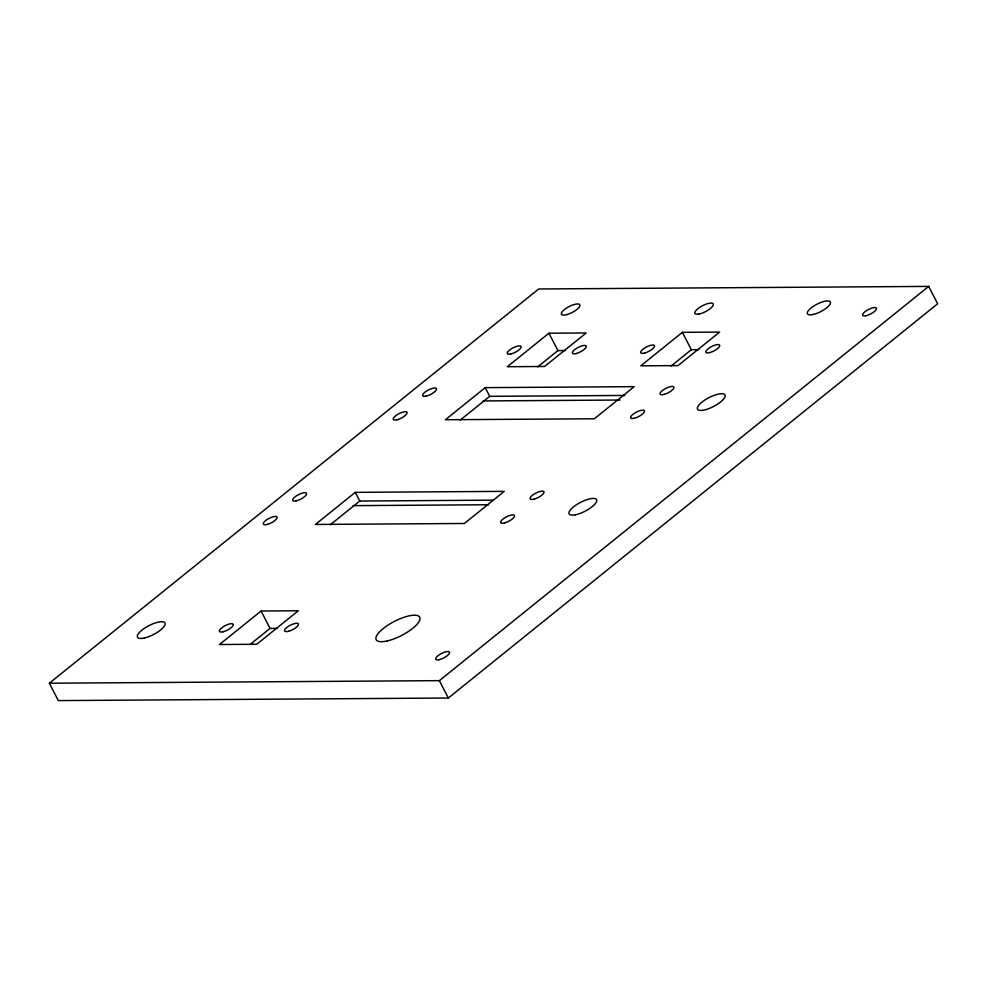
<?xml version="1.0" encoding="UTF-8"?>
<svg xmlns="http://www.w3.org/2000/svg" width="987" height="987" viewBox="0 0 987 987"><rect width="100%" height="100%" fill="white"/><g stroke="black" fill="none" stroke-linecap="round" stroke-linejoin="round"><path stroke-width="1.48" d="M49.35 683.214L538.668 288.981L928.681 286.403L937.65 303.786L448.332 698.019L58.319 700.597L49.35 683.214L439.363 680.648L928.681 286.403M548.932 333.211L507.343 366.72L544.59 366.473L586.179 332.964L548.932 333.211L557.902 350.595L565.354 350.545M355.271 492.353L315.421 524.455L464.383 523.48L504.234 491.366L355.271 492.353L359.762 501.038L493.364 500.15M485.234 387.644L445.384 419.746L594.347 418.772L634.197 386.657L485.234 387.644L489.712 396.33L624.857 395.442M330.448 524.652L359.762 501.038M460.411 419.944L489.712 396.33M537.705 366.868L557.902 350.595M261.086 611.015L219.496 644.523L256.743 644.277L298.321 610.768L261.086 611.015L270.056 628.398L277.507 628.349M249.859 644.671L270.056 628.398M682.375 332.335L640.797 365.844L678.032 365.597L719.622 332.088L682.375 332.335L691.344 349.706L698.796 349.657M671.148 365.992L691.344 349.706M483.062 400.932L620.058 400.031M353.099 505.64L488.553 504.752M439.363 680.648L448.332 698.019M575.211 514.844A15.496 4.997 -27.3 0 0 596.777 500.804A15.496 4.997 -27.3 0 0 576.544 504.665A15.496 4.997 -27.3 0 0 575.211 514.844M387.101 640.982A24.527 7.908 -27.3 0 0 420.043 618.43A24.527 7.908 -27.3 0 0 386.707 625.968A24.527 7.908 -27.3 0 0 387.101 640.982M504.579 522.9A7.748 2.492 -27.3 0 0 514.548 515.695A7.748 2.492 -27.3 0 0 503.654 518.52A7.748 2.492 -27.3 0 0 504.579 522.9M438.808 659.735A7.748 2.492 -27.3 0 0 449.591 652.715A7.748 2.492 -27.3 0 0 439.474 654.64A7.748 2.492 -27.3 0 0 438.808 659.735M144.373 637.997A15.496 4.997 -27.3 0 0 165.187 623.747A15.496 4.997 -27.3 0 0 144.127 628.509A15.496 4.997 -27.3 0 0 144.373 637.997M223.309 631.717A7.748 2.492 -27.3 0 0 233.29 624.524A7.748 2.492 -27.3 0 0 222.383 627.35A7.748 2.492 -27.3 0 0 223.309 631.717M288.895 631.174A7.748 2.492 -27.3 0 0 298.407 623.932A7.748 2.492 -27.3 0 0 287.192 627.189A7.748 2.492 -27.3 0 0 288.895 631.174M397.132 419.746A7.748 2.492 -27.3 0 0 407.1 412.554A7.748 2.492 -27.3 0 0 396.206 415.379A7.748 2.492 -27.3 0 0 397.132 419.746M425.792 396.194A7.748 2.492 -27.3 0 0 436.575 389.174A7.748 2.492 -27.3 0 0 426.458 391.111A7.748 2.492 -27.3 0 0 425.792 396.194M267.588 524.344A7.748 2.492 -27.3 0 0 277.1 517.102A7.748 2.492 -27.3 0 0 265.885 520.359A7.748 2.492 -27.3 0 0 267.588 524.344M296.223 500.828A7.748 2.492 -27.3 0 0 306.624 493.697A7.748 2.492 -27.3 0 0 296.088 496.079A7.748 2.492 -27.3 0 0 296.223 500.828M567.167 314.52A10.326 3.331 -27.3 0 0 579.85 304.872A10.326 3.331 -27.3 0 0 564.897 309.202A10.326 3.331 -27.3 0 0 567.167 314.52M510.748 354.012A7.748 2.492 -27.3 0 0 521.148 346.893A7.748 2.492 -27.3 0 0 510.624 349.275A7.748 2.492 -27.3 0 0 510.748 354.012M576.322 353.494A7.748 2.492 -27.3 0 0 586.303 346.289A7.748 2.492 -27.3 0 0 575.409 349.114A7.748 2.492 -27.3 0 0 576.322 353.494M645.017 352.927A7.748 2.492 -27.3 0 0 654.529 345.684A7.748 2.492 -27.3 0 0 643.314 348.942A7.748 2.492 -27.3 0 0 645.017 352.927M710.184 352.495A7.748 2.492 -27.3 0 0 719.696 345.253A7.748 2.492 -27.3 0 0 708.481 348.51A7.748 2.492 -27.3 0 0 710.184 352.495M698.993 314.039A10.326 3.331 -27.3 0 0 713.367 304.675A10.326 3.331 -27.3 0 0 699.882 307.241A10.326 3.331 -27.3 0 0 698.993 314.039M813.868 314.322A12.905 4.158 -27.3 0 0 830.499 302.33A12.905 4.158 -27.3 0 0 812.338 307.031A12.905 4.158 -27.3 0 0 813.868 314.322M865.747 315.754A7.748 2.492 -27.3 0 0 876.53 308.734A7.748 2.492 -27.3 0 0 866.413 310.671A7.748 2.492 -27.3 0 0 865.747 315.754M664.411 394.331A7.748 2.492 -27.3 0 0 673.924 387.089A7.748 2.492 -27.3 0 0 662.709 390.346A7.748 2.492 -27.3 0 0 664.411 394.331M633.74 418.365A7.748 2.492 -27.3 0 0 644.523 411.345A7.748 2.492 -27.3 0 0 634.407 413.269A7.748 2.492 -27.3 0 0 633.74 418.365M706.038 409.556A15.496 4.997 -27.3 0 0 725.063 395.071A15.496 4.997 -27.3 0 0 702.645 401.586A15.496 4.997 -27.3 0 0 706.038 409.556M534.029 499.163A7.748 2.492 -27.3 0 0 544.01 491.958A7.748 2.492 -27.3 0 0 533.116 494.783A7.748 2.492 -27.3 0 0 534.029 499.163"/></g></svg>
